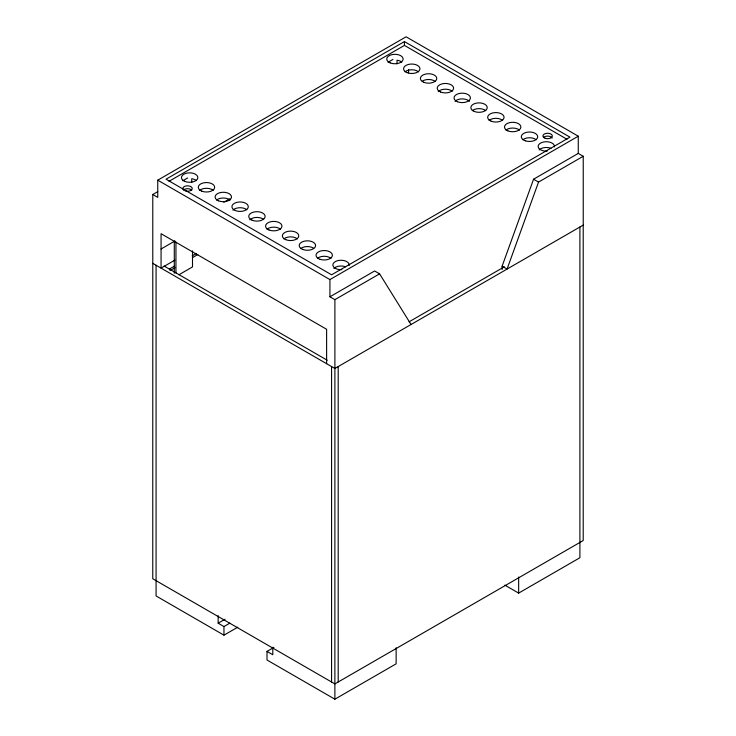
<?xml version="1.0" encoding="UTF-8"?>
<svg xmlns="http://www.w3.org/2000/svg" width="736" height="736" viewBox="0 0 736 736"><rect width="100%" height="100%" fill="white"/><g stroke="black" fill="none" stroke-linecap="round" stroke-linejoin="round"><path stroke-width="1.1" d="M502.108 269.477L502.108 266.202L533.563 179.216L578.266 153.41L583.234 156.28L583.234 225.096L334.88 368.478L152.766 263.332M583.234 156.28L538.531 182.086L507.076 269.072L502.108 266.202M583.216 225.096L583.216 540.528L334.88 683.91L152.766 578.763L152.784 194.516L157.752 197.377L157.752 180.173L406.088 36.8L578.266 136.206L578.266 153.41M404.432 41.575L166.032 179.216L331.586 274.804L569.986 137.163L404.432 41.575L404.432 45.402L169.004 181.323M152.784 194.516L157.752 191.645M182.758 180.78L187.634 177.965M388.056 62.256L392.923 59.441M223.808 202.253L229.77 198.812M161.064 248.998L174.966 240.966M174.91 260.121L161.064 268.116L161.064 233.698L326.618 329.286L326.618 363.694M169.335 269.063L174.312 266.193M192.216 255.852L196.19 253.552M169.998 270.59L174.975 267.72M192.878 257.379L197.846 254.509M178.866 274.795L192.501 266.92L192.501 250.856M157.752 180.173L329.93 279.579L578.266 136.206M329.93 279.579L329.93 296.792L374.633 270.977L379.601 273.847L411.056 324.512M273.921 647.413L267.002 651.406L267.002 660.008L334.88 699.2L334.898 299.653L379.601 273.847M409.05 321.834L504.408 266.772M218.16 615.682L218.16 623.208L225.078 619.215M218.16 623.208L223.956 626.557L229.89 623.134M156.078 265.245L156.078 595.967L223.956 635.159L237.792 627.173M334.88 699.2L396.134 663.835L396.134 647.772M504.878 585.148L518.65 593.106L579.904 557.741L579.904 227.01M404.432 45.402L567.014 139.27M533.563 179.216L538.531 182.086M329.93 296.792L334.898 299.653M164.036 266.018L327.244 360.244M267.002 651.406L272.798 654.755L272.798 647.229M518.65 577.042L518.65 593.106M408.572 69.442L408.572 72.855M397.017 63.857L397.017 60.196A8.197 4.729 0 0 1 401.7 62.1M338.192 366.565L338.192 681.996M331.568 366.565L331.568 681.996M223.956 626.557L223.956 635.159M191.719 182.381L191.719 178.719A8.197 4.729 0 0 1 196.402 180.624M175.95 242.07L175.95 273.038M174.294 241.114L174.294 273.231M405.012 71.806A8.197 4.729 0 0 1 418.517 71.806M422.298 81.172A8.197 4.729 0 0 1 435.335 81.521M438.242 91.614A8.197 4.729 0 0 1 452.162 91.227M455.06 101.329A8.197 4.729 0 0 1 462.226 98.891A8.197 4.729 0 0 1 469.393 101.329M472.291 110.658A8.197 4.729 0 0 1 485.797 110.658M489.118 120.364A8.197 4.729 0 0 1 502.624 120.364M505.936 130.079A8.197 4.729 0 0 1 519.441 130.079M522.753 139.785A8.197 4.729 0 0 1 536.259 139.785M547.179 151.147A8.197 4.729 0 0 1 538.136 146.611A8.197 4.729 0 0 1 546.609 141.717A8.197 4.729 0 0 1 554.484 146.933M539.166 149.886A8.197 4.729 0 0 1 550.97 148.276M341.881 269.67A8.197 4.729 0 0 1 332.847 265.135A8.197 4.729 0 0 1 341.32 260.24A8.197 4.729 0 0 1 349.186 265.457M333.877 268.41A8.197 4.729 0 0 1 345.681 266.8M317.464 258.308A8.197 4.729 0 0 1 330.97 258.308M300.647 248.602A8.197 4.729 0 0 1 313.692 248.253M283.829 238.887A8.197 4.729 0 0 1 297.326 238.887M267.002 229.181A8.197 4.729 0 0 1 280.508 229.181M249.771 219.852A8.197 4.729 0 0 1 263.69 219.466M232.953 210.137A8.197 4.729 0 0 1 246.864 209.751M216.54 200.045A8.197 4.729 0 0 1 230.046 200.045M199.723 190.33A8.197 4.729 0 0 1 213.228 190.33M543.554 137.448A4.72 2.723 0 0 1 548.21 136.132A4.72 2.723 0 0 1 552.147 138.074M183.724 189.796A4.72 2.723 0 0 1 191.728 190.155M183.807 190.21A4.72 2.723 0 0 1 186.309 185.904A4.72 2.723 0 0 1 192.206 188.904A4.72 2.723 0 0 1 185.141 190.882M390.135 62.873A8.197 4.729 0 0 0 403.098 59.533A8.197 4.729 0 0 0 391.598 54.722A8.197 4.729 0 0 0 390.135 62.873M406.953 72.588A8.197 4.729 0 0 0 419.916 69.239A8.197 4.729 0 0 0 408.425 64.437A8.197 4.729 0 0 0 406.953 72.588M423.78 82.294A8.197 4.729 0 0 0 436.733 78.954A8.197 4.729 0 0 0 425.242 74.143A8.197 4.729 0 0 0 423.78 82.294M440.597 92.009A8.197 4.729 0 0 0 453.56 88.66A8.197 4.729 0 0 0 442.06 83.858A8.197 4.729 0 0 0 440.597 92.009M457.415 101.715A8.197 4.729 0 0 0 470.378 98.376A8.197 4.729 0 0 0 458.887 93.564A8.197 4.729 0 0 0 457.415 101.715M474.242 111.43A8.197 4.729 0 0 0 487.195 108.091A8.197 4.729 0 0 0 475.704 103.279A8.197 4.729 0 0 0 474.242 111.43M491.059 121.146A8.197 4.729 0 0 0 504.022 117.797A8.197 4.729 0 0 0 492.522 112.994A8.197 4.729 0 0 0 491.059 121.146M507.877 130.852A8.197 4.729 0 0 0 520.84 127.512A8.197 4.729 0 0 0 509.349 122.7A8.197 4.729 0 0 0 507.877 130.852M525.412 140.834A8.197 4.729 0 0 0 537.703 136.73A8.197 4.729 0 0 0 525.412 132.636A8.197 4.729 0 0 0 525.412 140.834M320.123 259.357A8.197 4.729 0 0 0 332.414 255.254A8.197 4.729 0 0 0 320.123 251.16A8.197 4.729 0 0 0 320.123 259.357M302.588 249.375A8.197 4.729 0 0 0 315.551 246.036A8.197 4.729 0 0 0 304.051 241.224A8.197 4.729 0 0 0 302.588 249.375M285.77 239.669A8.197 4.729 0 0 0 298.724 236.32A8.197 4.729 0 0 0 287.233 231.518A8.197 4.729 0 0 0 285.77 239.669M268.953 229.954A8.197 4.729 0 0 0 281.906 226.614A8.197 4.729 0 0 0 270.416 221.803A8.197 4.729 0 0 0 268.953 229.954M252.126 220.239A8.197 4.729 0 0 0 265.089 216.899A8.197 4.729 0 0 0 253.598 212.088A8.197 4.729 0 0 0 252.126 220.239M235.308 210.533A8.197 4.729 0 0 0 248.262 207.184A8.197 4.729 0 0 0 236.771 202.382A8.197 4.729 0 0 0 235.308 210.533M218.491 200.818A8.197 4.729 0 0 0 231.444 197.478A8.197 4.729 0 0 0 219.954 192.666A8.197 4.729 0 0 0 218.491 200.818M201.664 191.112A8.197 4.729 0 0 0 214.627 187.763A8.197 4.729 0 0 0 203.136 182.96A8.197 4.729 0 0 0 201.664 191.112M184.846 181.396A8.197 4.729 0 0 0 197.8 178.057A8.197 4.729 0 0 0 186.309 173.245A8.197 4.729 0 0 0 184.846 181.396M545.174 138.294A4.72 2.723 0 0 0 552.34 136.022A4.72 2.723 0 0 0 545.348 133.584A4.72 2.723 0 0 0 545.174 138.294"/></g></svg>
